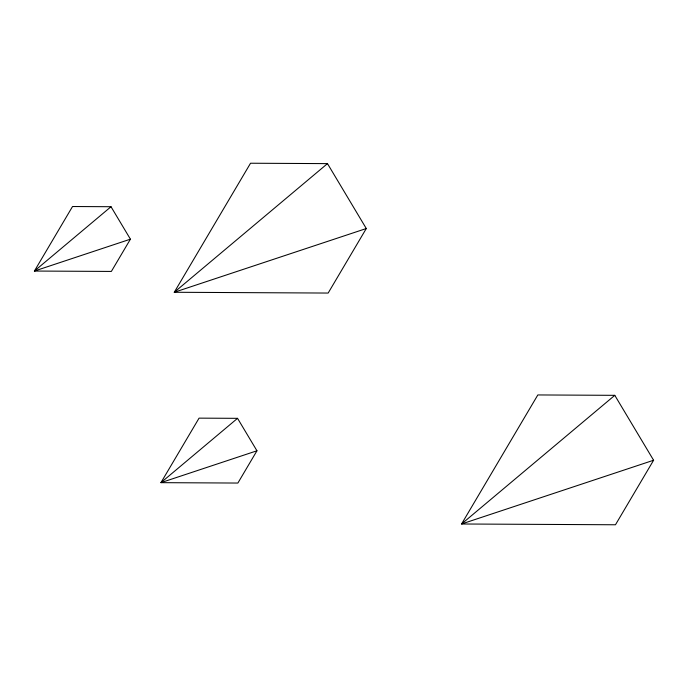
<?xml version="1.0" encoding="UTF-8"?>
<svg xmlns="http://www.w3.org/2000/svg" width="688" height="688" viewBox="0 0 688 688"><rect width="100%" height="100%" fill="white"/><g stroke="black" fill="none" stroke-linecap="round" stroke-linejoin="round"><path stroke-width="1.03" d="M130.419 239.175L111.353 271.433L34.4 271.046L72.532 206.52L111.009 206.718L130.419 239.175L34.4 271.046L111.009 206.718M366.291 228.536L328.159 293.054L174.262 292.271L250.535 163.228L327.479 163.624L366.291 228.536L174.262 292.271L327.479 163.624M256.951 450.786L237.876 483.053L160.932 482.658L199.064 418.141L237.541 418.33L256.951 450.786L160.932 482.658L237.541 418.33M653.6 460.246L615.468 524.772L461.562 523.989L537.835 394.946L614.788 395.333L653.6 460.246L461.562 523.989L614.788 395.333"/></g></svg>
